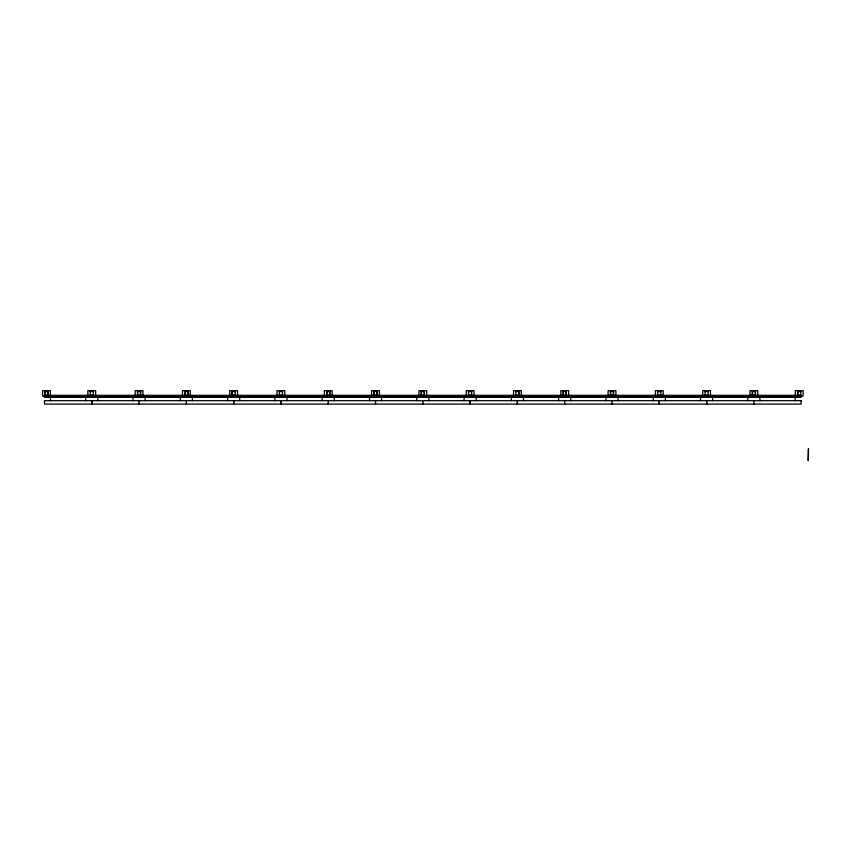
<?xml version="1.0" encoding="UTF-8"?>
<svg xmlns="http://www.w3.org/2000/svg" width="851" height="851" viewBox="0 0 851 851"><rect width="100%" height="100%" fill="white"/><g stroke="black" fill="none" stroke-linecap="round" stroke-linejoin="round"><path stroke-width="1.28" d="M48.007 391.534L44.89 391.534L45.007 395.204L48.007 395.204M90.195 391.534L93.312 391.534M137.49 391.534L140.606 391.534L140.489 395.204L137.49 395.204M184.784 391.534L187.901 391.534M232.078 391.534L235.195 391.534M279.383 391.534L282.5 391.534M326.678 391.534L329.794 391.534M373.972 391.534L377.089 391.534M421.266 391.534L424.383 391.534M468.561 391.534L471.677 391.534M515.855 391.534L518.972 391.534M563.149 391.534L566.266 391.534M610.444 391.534L613.56 391.534M657.749 391.534L660.865 391.534M705.043 391.534L708.16 391.534M752.337 391.534L755.454 391.534L755.337 395.204L752.337 395.204M797.642 391.534L800.759 391.534M90.195 395.204L93.312 395.204M184.784 395.204L187.901 395.204M232.078 395.204L235.195 395.204M279.383 395.204L282.5 395.204M326.678 395.204L329.794 395.204M373.972 395.204L377.089 395.204M421.266 395.204L424.383 395.204M468.561 395.204L471.677 395.204M515.855 395.204L518.972 395.204M563.149 395.204L566.266 395.204M610.444 395.204L613.56 395.204M657.749 395.204L660.865 395.204M705.043 395.204L708.16 395.204M797.642 395.204L800.759 395.204M45.146 396.098L42.55 396.098L42.55 390.641L50.337 390.641L50.337 396.098L47.741 396.098M90.451 396.098L87.855 396.098L87.855 390.641L95.652 390.641L95.652 396.098L93.057 396.098M137.756 396.098L135.16 396.098L135.16 390.641L142.947 390.641L142.947 396.098L140.351 396.098M185.05 396.098L182.454 396.098L182.454 390.641L190.241 390.641L190.241 396.098L187.645 396.098M232.344 396.098L229.749 396.098L229.749 390.641L237.535 390.641L237.535 396.098L234.94 396.098M279.639 396.098L277.043 396.098L277.043 390.641L284.83 390.641L284.83 396.098L282.234 396.098M326.933 396.098L324.337 396.098L324.337 390.641L332.124 390.641L332.124 396.098L329.528 396.098M374.227 396.098L371.632 396.098L371.632 390.641L379.418 390.641L379.418 396.098L376.823 396.098M421.522 396.098L418.926 396.098L418.926 390.641L426.723 390.641L426.723 396.098L424.117 396.098M468.827 396.098L466.22 396.098L466.22 390.641L474.018 390.641L474.018 396.098L471.422 396.098M516.121 396.098L513.525 396.098L513.525 390.641L521.312 390.641L521.312 396.098L518.716 396.098M563.415 396.098L560.82 396.098L560.82 390.641L568.606 390.641L568.606 396.098L566.011 396.098M610.71 396.098L608.114 396.098L608.114 390.641L615.901 390.641L615.901 396.098L613.305 396.098M658.004 396.098L655.408 396.098L655.408 390.641L663.195 390.641L663.195 396.098L660.599 396.098M705.298 396.098L702.703 396.098L702.703 390.641L710.489 390.641L710.489 396.098L707.894 396.098M752.592 396.098L749.997 396.098L749.997 390.641L757.784 390.641L757.784 396.098L755.188 396.098M797.908 396.098L795.313 396.098L795.313 390.641L803.099 390.641L803.099 396.098L800.504 396.098M44.497 396.811L801.153 396.811M800.759 390.673L797.642 390.673M800.759 395.311L800.759 391.417L797.642 391.417L797.642 395.311M800.376 390.673L800.376 391.417M798.036 390.673L798.036 391.417M797.759 391.534L797.759 395.204M795.153 396.917L795.153 400.693M759.932 396.917L759.932 400.693M755.454 390.673L752.337 390.673M755.454 395.311L755.454 391.417L752.337 391.417L752.337 395.311M755.06 390.673L755.06 391.417M753.933 400.693L753.858 404.076M752.72 390.673L752.72 391.417M752.454 391.534L752.454 395.204M747.848 396.917L747.848 400.693M712.638 396.917L712.638 400.693M708.16 390.673L705.043 390.673M708.16 395.311L708.16 391.417L705.043 391.417L705.043 395.311M707.766 390.673L707.766 391.417M705.426 390.673L705.426 391.417M700.554 396.917L700.554 400.693M665.344 396.917L665.344 400.693M660.865 390.673L657.749 390.673M660.865 395.311L660.865 391.417L657.749 391.417L657.749 395.311M660.472 390.673L660.472 391.417M659.344 400.693L659.344 404.076M659.259 400.693L659.259 404.076M658.131 390.673L658.131 391.417M653.26 396.917L653.26 400.693M618.049 396.917L618.049 400.693M613.56 390.673L610.444 390.673M613.56 395.311L613.56 391.417L610.444 391.417L610.444 395.311M613.443 391.534L613.443 395.204M613.177 390.673L613.177 391.417M611.965 400.693L612.05 404.076M610.837 390.673L610.837 391.417M610.561 391.534L610.561 395.204M605.965 396.917L605.965 400.693M570.755 396.917L570.755 400.693M566.266 390.673L563.149 390.673M566.266 395.311L566.266 391.417L563.149 391.417L563.149 395.311M566.149 391.534L566.149 395.204M565.883 390.673L565.883 391.417M564.67 400.693L564.745 404.076M563.543 390.673L563.543 391.417M563.266 391.534L563.266 395.204M558.671 396.917L558.671 400.693M523.461 396.917L523.461 400.693M518.972 390.673L515.855 390.673M518.972 395.311L518.972 391.417L515.855 391.417L515.855 395.311M518.855 391.534L518.855 395.204M518.589 390.673L518.589 391.417M517.451 400.693L517.451 404.076M517.376 400.693L517.376 404.076M516.249 390.673L516.249 391.417M511.377 396.917L511.377 400.693M476.166 396.917L476.166 400.693M471.677 390.673L468.561 390.673M471.677 395.311L471.677 391.417L468.561 391.417L468.561 395.311M471.284 390.673L471.284 391.417M470.156 400.693L470.156 404.076M470.082 400.693L470.082 404.076M468.954 390.673L468.954 391.417M464.082 396.917L464.082 400.693M428.861 396.917L428.861 400.693M424.383 390.673L421.266 390.673M424.383 395.311L424.383 391.417L421.266 391.417L421.266 395.311M424.266 391.534L424.266 395.204M423.989 390.673L423.989 391.417M422.862 400.693L422.787 404.076M421.66 390.673L421.66 391.417M421.383 391.534L421.383 395.204M416.777 396.917L416.777 400.693M381.567 396.917L381.567 400.693M377.089 390.673L373.972 390.673M377.089 395.311L377.089 391.417L373.972 391.417L373.972 395.311M376.972 391.534L376.972 395.204M376.695 390.673L376.695 391.417M375.568 400.693L375.493 404.076M374.355 390.673L374.355 391.417M374.089 391.534L374.089 395.204M369.483 396.917L369.483 400.693M334.273 396.917L334.273 400.693M329.794 390.673L326.678 390.673M329.794 395.311L329.794 391.417L326.678 391.417L326.678 395.311M329.677 391.534L329.677 395.204M329.401 390.673L329.401 391.417M328.273 400.693L328.199 404.076M327.061 390.673L327.061 391.417M326.795 391.534L326.795 395.204M322.189 396.917L322.189 400.693M286.978 396.917L286.978 400.693M282.5 390.673L279.383 390.673M282.5 395.311L282.5 391.417L279.383 391.417L279.383 395.311M282.106 390.673L282.106 391.417M279.766 390.673L279.766 391.417M274.894 396.917L274.894 400.693M239.684 396.917L239.684 400.693M235.195 390.673L232.078 390.673M235.195 395.311L235.195 391.417L232.078 391.417L232.078 395.311M234.812 390.673L234.812 391.417M232.472 390.673L232.472 391.417M232.195 391.534L232.195 395.204M227.6 396.917L227.6 400.693M192.39 396.917L192.39 400.693M187.901 390.673L184.784 390.673M187.901 395.311L187.901 391.417L184.784 391.417L184.784 395.311M187.784 391.534L187.784 395.204M187.518 390.673L187.518 391.417M186.38 400.693L186.305 404.076M185.178 390.673L185.178 391.417M184.901 391.534L184.901 395.204M180.306 396.917L180.306 400.693M145.096 396.917L145.096 400.693M140.606 390.673L137.49 390.673M140.606 395.311L140.606 391.417L137.49 391.417L137.49 395.311M140.224 390.673L140.224 391.417M139.085 400.693L139.011 404.076M137.883 390.673L137.883 391.417M137.607 391.534L137.607 395.204M133.011 396.917L133.011 400.693M97.791 396.917L97.791 400.693M93.312 390.673L90.195 390.673M93.312 395.311L93.312 391.417L90.195 391.417L90.195 395.311M92.919 390.673L92.919 391.417M90.589 390.673L90.589 391.417M85.717 396.917L85.717 400.693M50.496 396.917L50.496 400.693M48.007 390.673L44.89 390.673M48.007 395.311L48.007 391.417L44.89 391.417L44.89 395.311M47.89 391.534L47.89 395.204M47.613 390.673L47.613 391.417M45.273 390.673L45.273 391.417M801.153 395.311L44.497 395.311L44.497 396.917L801.153 396.917L801.153 395.311M801.153 400.693L44.497 400.693L44.497 404.076L801.153 404.076L801.153 400.693M808.45 448.871L808.216 460.561L808.45 448.871M706.638 404.076L706.638 400.693L706.564 404.076M280.979 404.076L280.979 400.693L280.894 404.076M233.685 404.076L233.685 400.693L233.599 404.076M91.791 404.076L91.791 400.693L91.717 404.076"/></g></svg>
